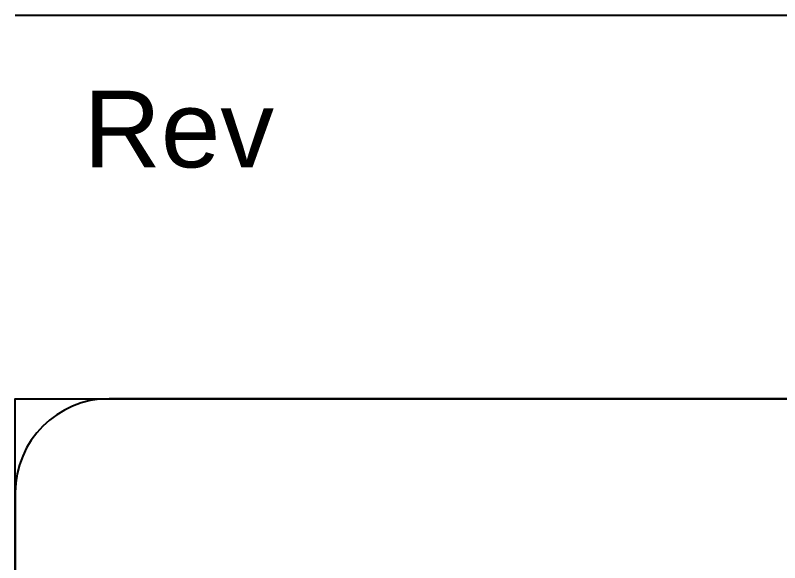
# Paper-space layout 'A3mask' of a CAD drawing. Extents: x 0 to 394, y 0 to 277.
# Drawn here: x 306.25 to 326.19, y 54.52 to 68.8 of the extents above; entities that cross this region are included whole.
import ezdxf
from ezdxf.enums import TextEntityAlignment as Align

# ---------------------------------------------------------------- set-up
doc = ezdxf.new("R2010")
doc.units = 0
doc.layers.get('0').update_dxf_attribs({"linetype": 'CONTINUOUS'})
doc.layers.get('Defpoints').update_dxf_attribs({"linetype": 'CONTINUOUS'})
doc.layers.add('JPP_Mask', color=7, linetype='CONTINUOUS')
doc.styles.add('JPP', font='arial.ttf')

# ---------------------------------------------------------------- blocks, each defined once
blk = doc.blocks.new('A3mask')
at = {"color": 154, "true_color": 0x004a91}
for p, q in [((392, 58.8), (308.7, 58.8)), ((306.25, 56.35), (306.25, 2.45))]:
    blk.add_line(p, q, dxfattribs=at)
blk.add_arc((308.7, 56.35), 2.45, 90, 180, dxfattribs=at)
at = {"layer": 'Defpoints'}
blk.add_lwpolyline([(306.25, 0), (306.25, 58.8), (394.45, 58.8)], dxfattribs=at)
at = {"color": 7, "style": 'JPP'}
for tag, p in [('Client', (361.62, 56.35)), ('Project1', (361.62, 44.1)), ('Project2', (361.62, 40.425)), ('Project3', (361.62, 36.75)), ('Title1', (361.62, 28.175)), ('Title2', (361.62, 24.5)), ('Title3', (361.62, 20.825)), ('Status', (308.7, 3.675))]:
    blk.add_attdef(tag, text='', height=1.7, dxfattribs=at).set_placement(p, align=Align.MIDDLE_LEFT)
at = {"color": 2, "style": 'JPP'}
for tag, p in [('Scale', (322.175, 12.25)), ('Checked', (366.275, 12.25)), ('Drawn', (344.225, 12.25)), ('Date', (388.325, 12.25))]:
    blk.add_attdef(tag, text='', height=1, dxfattribs=at).set_placement(p, align=Align.MIDDLE_CENTER)
at = {"color": 6, "style": 'JPP'}
for tag, p in [('Ref', (352.8, 3.675)), ('DrgNo.', (373.38, 3.675))]:
    blk.add_attdef(tag, text='', height=2, dxfattribs=at).set_placement(p, align=Align.MIDDLE_LEFT)
blk.add_attdef('Rev', text='', height=2, dxfattribs=at).set_placement((390.175, 3.675), align=Align.MIDDLE_CENTER)
blk = doc.blocks.new('A3revisionblock')
at = {"layer": 'Defpoints'}
for p, q in [((0, 10), (88.2, 10)), ((0, 0), (88.2, 0))]:
    blk.add_line(p, q, dxfattribs=at)
at = {"color": 2, "style": 'JPP'}
blk.add_text('Rev', height=2, dxfattribs=at).set_placement((1.78, 6.033))
at = {"color": 2, "style": 'JPP', "flags": 8}
for tag, p in [('RevLetter', (7.525, 6)), ('RevNote_001', (12.739, 5.999)), ('RevDate', (72.225, 6)), ('RevBy', (69.214, 2)), ('RevChecked', (81.78, 2.034))]:
    blk.add_attdef(tag, p, '', height=2, dxfattribs=at)

psp = doc.layouts.new('A3mask')

# ---------------------------------------------------------------- block references
psp.add_blockref('A3revisionblock', (306.25, 58.8))
at = {"layer": 'JPP_Mask'}
psp.add_blockref('A3mask', (0, 0), dxfattribs=at)

doc.saveas('drawing.dxf')
